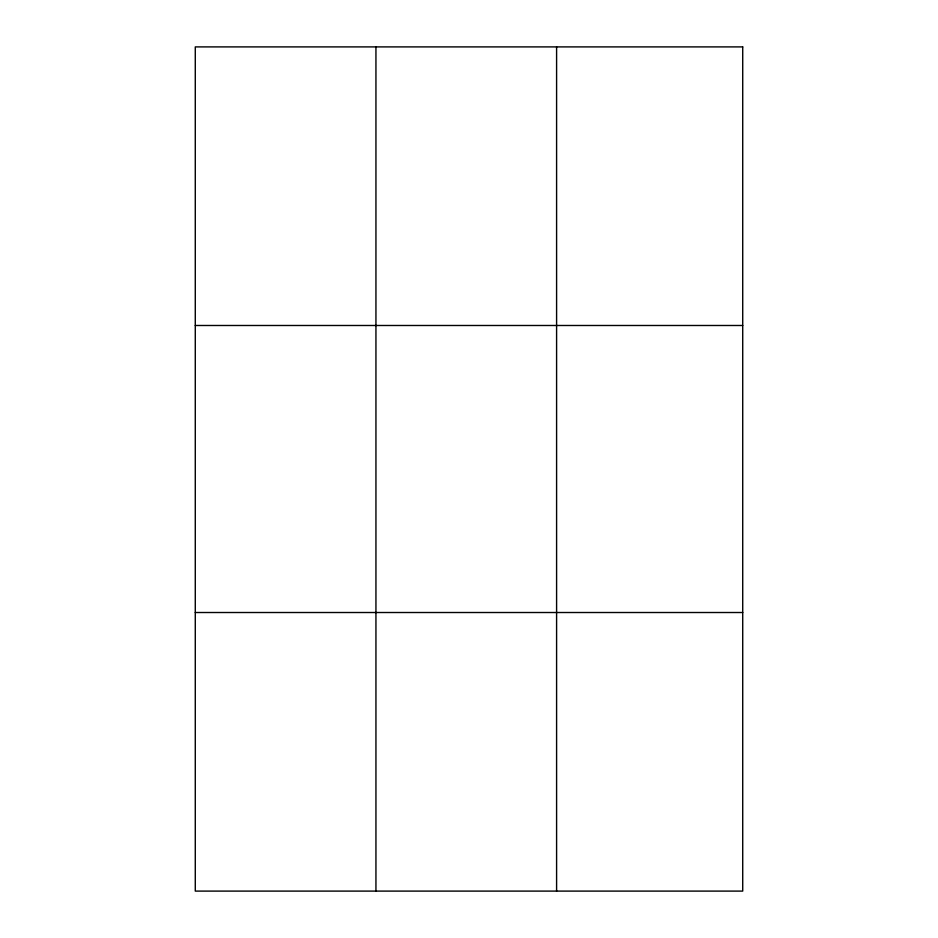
<?xml version="1.0" encoding="UTF-8"?>
<svg xmlns="http://www.w3.org/2000/svg" width="938" height="938" viewBox="0 0 938 938"><rect width="100%" height="100%" fill="white"/><g stroke="black" fill="none" stroke-linecap="round" stroke-linejoin="round"><path stroke-width="1.41" d="M375.939 46.9L375.939 891.1M556.597 46.9L556.597 891.1M195.28 325.486L742.72 325.486M195.28 612.514L742.72 612.514M742.72 46.9L742.72 891.1L195.28 891.1L195.28 46.9L742.72 46.9"/></g></svg>
